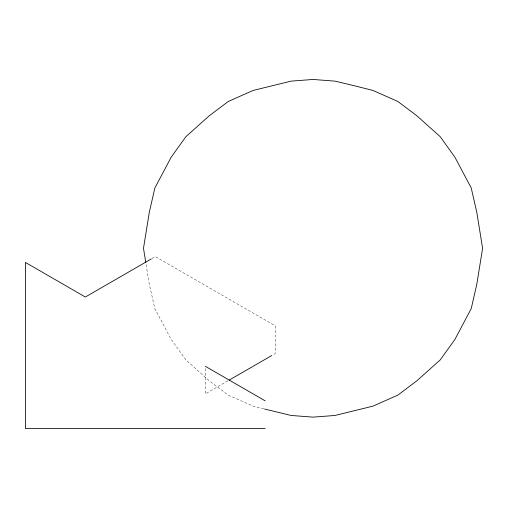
<?xml version="1.0" encoding="UTF-8"?>
<svg xmlns="http://www.w3.org/2000/svg" width="508" height="508" viewBox="0 0 508 508"><rect width="100%" height="100%" fill="white"/><g stroke="black" fill="none" stroke-linecap="round" stroke-linejoin="round"><path stroke-width="0.38" stroke-dasharray="2.54 1.91" d="M151.93 258.585L155.359 256.603L275.253 325.819L275.253 353.511L272.504 355.092M227.889 380.854L205.238 393.929L205.238 367.824M263.792 408.838L253.105 406.133L228.27 395.135L209.22 380.797L185.884 359.905L171.215 339.458L154.851 308.597L149.276 284.131L146.006 263.874"/><path stroke-width="0.76" d="M151.238 258.978L85.344 297.021L25.4 262.414L25.4 428.542L265.182 428.542M229.26 380.06L271.818 355.492M264.554 409.029L291.109 415.468L313.049 417.132L334.988 415.468L372.993 406.133L397.821 395.135L416.877 380.797L440.214 359.905L454.882 339.458L471.24 308.597L476.822 284.131L482.6 248.298L476.822 212.465L471.24 187.992L454.882 157.137L440.214 136.69L416.877 115.799L397.821 101.46L372.993 90.462L355.435 86.017L334.988 81.128L313.049 79.458L291.109 81.128L253.105 90.462L228.27 101.46L209.22 115.799L185.884 136.69L171.215 157.137L154.851 187.992L149.276 212.465L143.497 248.298L145.758 262.319M205.238 366.243L265.182 400.85"/></g></svg>
